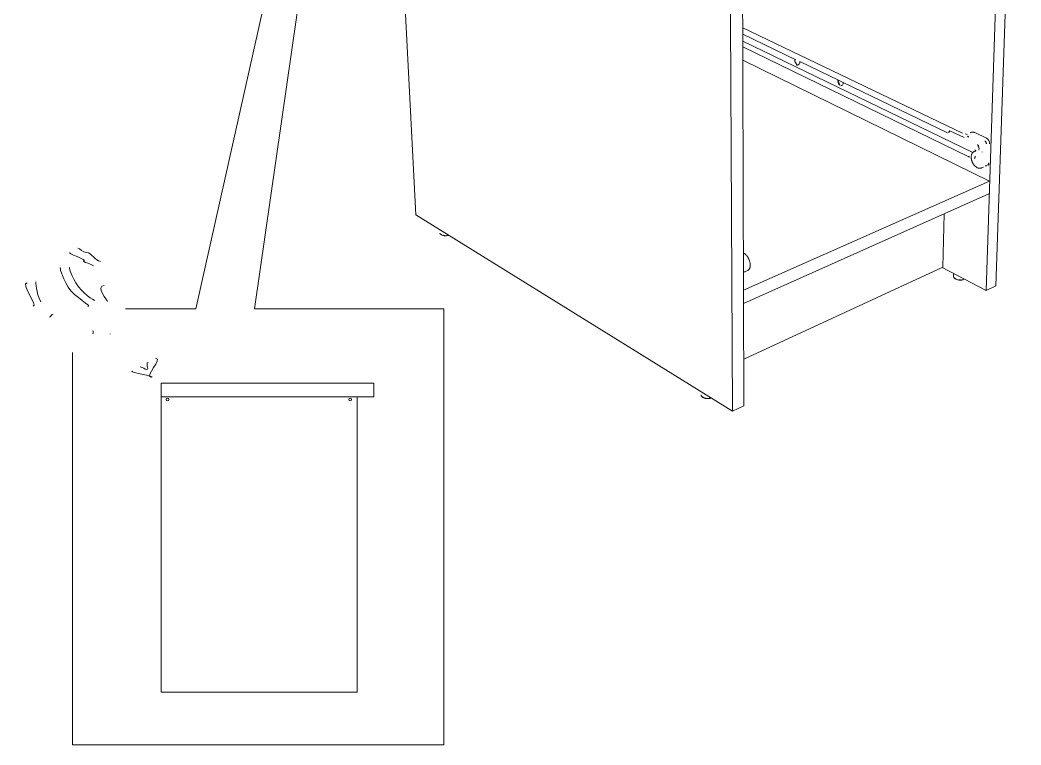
# Model space of a CAD drawing. Header units: metres. Extents: x -30.9 to 24.7, y -10.3 to 6.8.
# Drawn here: x -1.33 to 0.558, y -3.773 to -2.404 of the extents above; entities that cross this region are included whole.
import ezdxf

# ---------------------------------------------------------------- set-up
doc = ezdxf.new("R2010")
doc.units = ezdxf.units.M
doc.header["$MEASUREMENT"] = 0
doc.layers.add('PDF_Working_Num_Penna__7_Num_Penna__7', color=7, linetype='Continuous', lineweight=18)

msp = doc.modelspace()

# ---------------------------------------------------------------- linework, layer by layer
at = {"layer": 'PDF_Working_Num_Penna__7_Num_Penna__7', "color": 7, "linetype": 'Continuous', "lineweight": 18, "flags": 128}
for points in [[(-0.5833, -2.7717), (-0.6523, -1.4385)], [(0.5381, -1.5355), (0.4926, -2.9146)], [(0.5585, -1.5302), (0.5112, -2.9058)], [(-1.2317, -3.0313), (-1.2317, -3.7726), (-0.5304, -3.7726), (-0.5304, -2.9487), (-0.8881, -2.9487), (-0.688, -1.56), (-0.9989, -2.9487), (-1.1313, -2.9487)], [(0.0068, -1.6606), (0.0143, -3.1422)], [(0.0308, -1.6687), (0.0356, -3.132)], [(0.0333, -2.4184), (0.4483, -2.6175)], [(0.0333, -2.4302), (0.1339, -2.4786)], [(0.0334, -2.4434), (0.4676, -2.6538)], [(0.0334, -2.4543), (0.4586, -2.6612)], [(0.4989, -2.7078), (0.0335, -2.4791)], [(0.4511, -2.6257), (0.4244, -2.6129)], [(0.4878, -2.6812), (0.4839, -2.6829), (0.4832, -2.6832), (0.4825, -2.6834), (0.4819, -2.6835), (0.4811, -2.6836), (0.4804, -2.6836), (0.4797, -2.6836), (0.4789, -2.6835), (0.4782, -2.6833), (0.4774, -2.6831), (0.4767, -2.6828), (0.4759, -2.6825), (0.4752, -2.6821), (0.4744, -2.6816), (0.4736, -2.6811), (0.4729, -2.6805), (0.4721, -2.6799), (0.4714, -2.6792), (0.4707, -2.6784), (0.47, -2.6776), (0.4694, -2.6768), (0.4688, -2.676), (0.4682, -2.6751), (0.4676, -2.6741), (0.4671, -2.6732), (0.4667, -2.6722), (0.4662, -2.6712), (0.4659, -2.6702), (0.4655, -2.6691), (0.4652, -2.6681), (0.465, -2.6671), (0.4648, -2.666), (0.4647, -2.665), (0.4646, -2.664), (0.4645, -2.663), (0.4645, -2.662), (0.4646, -2.661), (0.4647, -2.6601), (0.4649, -2.6591), (0.4651, -2.6583), (0.4654, -2.6574), (0.4657, -2.6566), (0.4661, -2.6559), (0.4665, -2.6551), (0.467, -2.6545), (0.4676, -2.6539), (0.4681, -2.6533), (0.4688, -2.6528), (0.4695, -2.6523), (0.4702, -2.6519), (0.4742, -2.6503)], [(0.0349, -2.9138), (0.4989, -2.7078)], [(0.035, -2.9389), (0.4981, -2.7316)], [(0.0143, -3.1422), (-0.5833, -2.7717)], [(0.4112, -2.8701), (0.4138, -2.7693)], [(0.0347, -2.8438), (0.0349, -2.8439), (0.0357, -2.8443), (0.0365, -2.8447), (0.0372, -2.8452), (0.038, -2.8458), (0.0388, -2.8464), (0.0395, -2.8471), (0.0403, -2.8479), (0.041, -2.8487), (0.0417, -2.8496), (0.0424, -2.8505), (0.043, -2.8514), (0.0436, -2.8524), (0.0442, -2.8534), (0.0447, -2.8545), (0.0452, -2.8555), (0.0456, -2.8566), (0.0461, -2.8577), (0.0464, -2.8588), (0.0468, -2.8599), (0.047, -2.8609), (0.0472, -2.862), (0.0474, -2.8631), (0.0475, -2.8642), (0.0476, -2.8653), (0.0477, -2.8663), (0.0476, -2.8673), (0.0475, -2.8683), (0.0474, -2.8693), (0.0472, -2.8702), (0.047, -2.8711), (0.0467, -2.872), (0.0463, -2.8728), (0.0459, -2.8736), (0.0454, -2.8743), (0.0449, -2.875), (0.0443, -2.8755), (0.0437, -2.876), (0.0431, -2.8765), (0.0423, -2.8768), (0.0378, -2.8788)], [(0.0354, -3.0441), (0.4111, -2.8701)], [(0.4097, -2.8708), (0.4926, -2.9146), (0.5112, -2.9058)], [(-0.6628, -3.0895), (-1.0643, -3.0895), (-1.0643, -3.1151)], [(-0.6628, -3.0895), (-0.6628, -3.1151)], [(-1.0643, -3.1151), (-0.6945, -3.1151)], [(-1.0643, -3.1151), (-1.0643, -3.6729), (-0.6945, -3.6729), (-0.6945, -3.1151)], [(-0.6945, -3.1151), (-0.6628, -3.1151)], [(0.0356, -3.132), (0.0143, -3.1422)]]:
    msp.add_lwpolyline(points, dxfattribs=at)
for points in [[(0.2227, -2.5215), (0.2155, -2.5179), (0.1409, -2.482), (0.1409, -2.4828), (0.141, -2.4835, -0.341202), (0.1384, -2.4878), (0.1381, -2.4879), (0.1378, -2.4879), (0.1376, -2.488), (0.1373, -2.4881), (0.137, -2.4882), (0.1368, -2.4883), (0.1367, -2.4884), (0.1366, -2.4888), (0.1363, -2.4889), (0.136, -2.489), (0.1358, -2.489), (0.1355, -2.4889), (0.1353, -2.4888), (0.1351, -2.4887), (0.1349, -2.4885), (0.1347, -2.4883), (0.1346, -2.4881), (0.1346, -2.4879), (0.1346, -2.4878), (0.1347, -2.4876), (0.1348, -2.4875), (0.1349, -2.4873), (0.1349, -2.4871), (0.1348, -2.4868), (0.1346, -2.4866), (0.1344, -2.4863), (0.1342, -2.486), (0.134, -2.4857, -0.202967), (0.1315, -2.4775)], [(0.2184, -2.5279), (0.2185, -2.5278), (0.2187, -2.5277), (0.219, -2.5276), (0.2193, -2.5275), (0.2195, -2.5274), (0.2198, -2.5273), (0.2201, -2.5273, 0.350426), (0.2228, -2.5227), (0.2228, -2.5221), (0.2227, -2.5215), (0.4201, -2.6166)], [(0.4993, -2.6372, 0.275327), (0.4936, -2.6269), (0.4711, -2.6161), (0.4705, -2.6159), (0.4699, -2.6157), (0.4692, -2.6155), (0.4685, -2.6153), (0.4678, -2.6152), (0.4672, -2.6151), (0.4665, -2.6151), (0.4659, -2.6151), (0.4657, -2.6151), (0.4655, -2.6152), (0.4653, -2.6153), (0.4651, -2.6154), (0.4649, -2.6155), (0.4647, -2.6155)]]:
    msp.add_lwpolyline(points, format="xyb", dxfattribs=at)
for points in [[(0.2131, -2.5168, 0.19981), (0.2156, -2.5252), (0.2158, -2.5255), (0.216, -2.5257), (0.2162, -2.526), (0.2164, -2.5263), (0.2165, -2.5266), (0.2165, -2.5268)], [(-0.5213, -2.8102, -0.271899), (-0.5375, -2.8072), (-0.5378, -2.8071), (-0.5375, -2.8073, 0.300633)], [(0.4313, -2.8891), (0.4313, -2.8892), (0.4315, -2.8893), (0.4315, -2.8896), (0.4316, -2.8899, 0.318543), (0.4519, -2.8931, -0.301325), (0.4319, -2.89), (0.4317, -2.89), (0.4316, -2.8898), (0.4315, -2.8896), (0.4315, -2.8893), (0.4313, -2.8891), (0.4313, -2.8886)], [(-0.0445, -3.1137), (-0.0444, -3.114), (-0.044, -3.1145), (-0.0435, -3.115), (-0.043, -3.1154), (-0.0424, -3.1159), (-0.0418, -3.1163), (-0.041, -3.1167), (-0.0403, -3.117), (-0.0394, -3.1173), (-0.0386, -3.1176), (-0.0377, -3.1178), (-0.0367, -3.118), (-0.0357, -3.1182), (-0.0347, -3.1183), (-0.0337, -3.1184), (-0.0328, -3.1184), (-0.0317, -3.1184), (-0.0307, -3.1183), (-0.0297, -3.1182), (-0.0287, -3.1181), (-0.0278, -3.1179), (-0.0268, -3.1176), (-0.0259, -3.1174, -0.281209), (-0.0446, -3.1136), (-0.0448, -3.1133), (-0.0448, -3.1129), (-0.045, -3.1128)], [(-0.0376, -3.1175, -0.303778), (-0.0383, -3.1173), (-0.038, -3.1175), (-0.0378, -3.1175)], [(-0.0302, -3.1179), (-0.0299, -3.118), (-0.0296, -3.1179, -0.236068)]]:
    msp.add_lwpolyline(points, format="xyb", close=True, dxfattribs=at)
for points in [[(0.4244, -2.6129), (0.4241, -2.6131), (0.4238, -2.6133), (0.4236, -2.6136), (0.4235, -2.614), (0.4234, -2.6144), (0.4234, -2.6148), (0.4215, -2.6161)], [(0.4567, -2.62), (0.4546, -2.619), (0.4544, -2.6189), (0.4542, -2.6189), (0.4541, -2.6188), (0.4539, -2.6188), (0.4537, -2.6187)], [(0.4593, -2.6245), (0.4592, -2.624), (0.459, -2.6236), (0.4587, -2.6233), (0.4584, -2.6231), (0.458, -2.6229), (0.4577, -2.6229)], [(0.4647, -2.6155), (0.4638, -2.6159), (0.463, -2.6163)], [(0.4764, -2.6389), (0.477, -2.6396), (0.4775, -2.6404), (0.478, -2.6411), (0.4784, -2.642), (0.4787, -2.6429), (0.479, -2.6438), (0.4792, -2.6447)], [(0.4907, -2.6315), (0.4912, -2.6322), (0.4918, -2.633), (0.4922, -2.6338), (0.4926, -2.6346), (0.493, -2.6355), (0.4932, -2.6364), (0.4935, -2.6372)], [(0.4605, -2.662), (0.4599, -2.6617), (0.4592, -2.6615)], [(0.4606, -2.662), (0.461, -2.6624), (0.4616, -2.6628)], [(0.4702, -2.6519), (0.471, -2.6517), (0.4718, -2.6515), (0.4726, -2.6514), (0.4735, -2.6514)], [(0.471, -2.6651), (0.4711, -2.6642), (0.4712, -2.6634), (0.4715, -2.6627), (0.4719, -2.6621), (0.4723, -2.6615), (0.4728, -2.6611)], [(0.4714, -2.6489), (0.4716, -2.6491), (0.4717, -2.6492)], [(0.4718, -2.6494), (0.4721, -2.6497), (0.4724, -2.6499), (0.4726, -2.6501), (0.4729, -2.6502), (0.4732, -2.6504)], [(0.4793, -2.6455), (0.4793, -2.6463), (0.4793, -2.6471), (0.4792, -2.6478), (0.4789, -2.6485), (0.4787, -2.6491)], [(0.4854, -2.6529), (0.4853, -2.6527), (0.4851, -2.6526)], [(0.4916, -2.6789), (0.4914, -2.6788), (0.4912, -2.6788)], [(0.4942, -2.6787), (0.4936, -2.6789), (0.4929, -2.679), (0.4923, -2.679)], [(0.4981, -2.6733), (0.4981, -2.6742), (0.4979, -2.675), (0.4977, -2.6757), (0.4974, -2.6763), (0.4971, -2.6769), (0.4966, -2.6774), (0.4961, -2.6778)], [(-0.5379, -2.8004), (-0.5381, -2.8003), (-0.538, -2.8001), (-0.5381, -2.7999)], [(-0.5381, -2.8058), (-0.5381, -2.8064)], [(-0.5379, -2.8066), (-0.5378, -2.8068)], [(-0.5371, -2.8079), (-0.5372, -2.8079)], [(-0.5367, -2.8083), (-0.5365, -2.8084)], [(-0.5364, -2.8086), (-0.5366, -2.8085)], [(-0.5359, -2.8089), (-0.5357, -2.809)], [(-0.5356, -2.8091), (-0.5357, -2.8091)], [(-0.5345, -2.8096), (-0.5347, -2.8096)], [(-0.5338, -2.8098), (-0.5337, -2.8099), (-0.5335, -2.81)], [(-0.5334, -2.81), (-0.5336, -2.81), (-0.5337, -2.8099)], [(-0.5326, -2.8101), (-0.5324, -2.8103), (-0.5322, -2.8103)], [(-0.5321, -2.8104), (-0.5323, -2.8104), (-0.5325, -2.8103)], [(-0.5313, -2.8104), (-0.531, -2.8105), (-0.5308, -2.8105)], [(-0.5308, -2.8106), (-0.531, -2.8107)], [(-0.5299, -2.8106), (-0.5296, -2.8107)], [(-0.5293, -2.8108), (-0.5295, -2.8108)], [(-0.5284, -2.8107), (-0.5281, -2.8108)], [(-0.5278, -2.8109), (-0.5281, -2.8109)], [(-0.5269, -2.8107), (-0.5266, -2.8108)], [(-0.5263, -2.8108), (-0.5265, -2.8109)], [(-0.5254, -2.8106), (-0.5251, -2.8107), (-0.5249, -2.8107)], [(-0.5248, -2.8107), (-0.525, -2.8108)], [(-0.5239, -2.8105), (-0.5237, -2.8105), (-0.5235, -2.8105)], [(-0.5233, -2.8105), (-0.5235, -2.8105)], [(-0.5224, -2.8102), (-0.5221, -2.8102)], [(-0.5218, -2.8101), (-0.522, -2.8102)], [(0.0378, -2.8788), (0.0372, -2.879), (0.0365, -2.8793), (0.0359, -2.8794), (0.0352, -2.8794)], [(0.4313, -2.8822), (0.4311, -2.8883)], [(0.4321, -2.8906), (0.4323, -2.8907)], [(0.4324, -2.8908), (0.4323, -2.8907)], [(0.4328, -2.8912), (0.433, -2.8914)], [(0.4332, -2.8915), (0.433, -2.8915)], [(0.4337, -2.8919), (0.4339, -2.892)], [(0.4341, -2.8922), (0.4339, -2.8921)], [(0.4348, -2.8925), (0.4349, -2.8926), (0.4351, -2.8927)], [(0.4351, -2.8928), (0.435, -2.8927), (0.4348, -2.8926)], [(0.4359, -2.893), (0.4361, -2.8932)], [(0.4364, -2.8933), (0.4362, -2.8933), (0.436, -2.8932)], [(0.4372, -2.8935), (0.4374, -2.8936), (0.4376, -2.8937)], [(0.4377, -2.8938), (0.4375, -2.8937), (0.4373, -2.8936)], [(0.4386, -2.8939), (0.4389, -2.894), (0.439, -2.894)], [(0.4391, -2.8941), (0.4389, -2.8941), (0.4387, -2.894)], [(0.4401, -2.8941), (0.4404, -2.8943), (0.4405, -2.8943)], [(0.4406, -2.8943), (0.4404, -2.8944)], [(0.4416, -2.8943), (0.4419, -2.8944)], [(0.4422, -2.8945), (0.442, -2.8945)], [(0.4432, -2.8944), (0.4435, -2.8945)], [(0.4437, -2.8946), (0.4435, -2.8946)], [(0.4447, -2.8944), (0.4451, -2.8945)], [(0.4453, -2.8945), (0.4451, -2.8946)], [(0.4462, -2.8943), (0.4464, -2.8944), (0.4466, -2.8944)], [(0.4468, -2.8943), (0.4466, -2.8944)], [(0.4477, -2.8941), (0.4479, -2.8942), (0.4481, -2.8942)], [(0.4483, -2.8941), (0.4482, -2.8942), (0.448, -2.8942)], [(0.4491, -2.8939), (0.4493, -2.8939), (0.4495, -2.8938)], [(0.4496, -2.8937), (0.4496, -2.8939), (0.4494, -2.8939)], [(0.4504, -2.8934), (0.4506, -2.8934)], [(0.4509, -2.8933), (0.4508, -2.8935)], [(-0.0453, -3.1111), (-0.0453, -3.1119)], [(-0.0451, -3.1121), (-0.0451, -3.1124)], [(-0.0449, -3.113), (-0.0447, -3.1134)], [(-0.044, -3.1143), (-0.0438, -3.1145)], [(-0.0437, -3.1146), (-0.0438, -3.1146)], [(-0.0431, -3.1151), (-0.0429, -3.1153)], [(-0.0428, -3.1154), (-0.043, -3.1153)], [(-0.0421, -3.1158), (-0.042, -3.1159)], [(-0.0417, -3.1161), (-0.0419, -3.116)], [(-0.041, -3.1164), (-0.0408, -3.1165), (-0.0406, -3.1166)], [(-0.0405, -3.1167), (-0.0407, -3.1166), (-0.0409, -3.1165)], [(-0.0397, -3.1169), (-0.0395, -3.1171), (-0.0393, -3.1171)], [(-0.0392, -3.1172), (-0.0394, -3.1172), (-0.0395, -3.1171)], [(-0.0367, -3.1177), (-0.0364, -3.1178), (-0.0362, -3.1178)], [(-0.0361, -3.1179), (-0.0364, -3.1179), (-0.0365, -3.1179)], [(-0.0351, -3.1179), (-0.0348, -3.118), (-0.0346, -3.118)], [(-0.0345, -3.1181), (-0.0347, -3.1181)], [(-0.0335, -3.118), (-0.0331, -3.1181), (-0.0329, -3.1181)], [(-0.0328, -3.1182), (-0.0331, -3.1182)], [(-0.0318, -3.118), (-0.0316, -3.1181), (-0.0314, -3.1181)], [(-0.0312, -3.1181), (-0.0314, -3.1182)], [(-0.0285, -3.1177), (-0.0283, -3.1177), (-0.0281, -3.1177)], [(-0.0279, -3.1176), (-0.0281, -3.1177), (-0.0283, -3.1178)], [(-0.027, -3.1173), (-0.0268, -3.1173), (-0.0266, -3.1173)], [(-0.0264, -3.1172), (-0.0265, -3.1173), (-0.0267, -3.1174)]]:
    msp.add_lwpolyline(points, close=True, dxfattribs=at)
at = {"layer": 'PDF_Working_Num_Penna__7_Num_Penna__7', "color": 7, "linetype": 'Continuous', "lineweight": 18}
for centre in [(-1.0522, -3.1202), (-0.7076, -3.1202)]:
    msp.add_circle(centre, 0.00255, dxfattribs=at)
for points in [[(-1.2101, -2.8584), (-1.1995, -2.8584), (-1.246, -2.8424), (-1.2357, -2.8424)], [(-1.2215, -2.8342), (-1.2174, -2.8342), (-1.2121, -2.8428), (-1.2048, -2.8428)], [(-1.2048, -2.8428), (-1.1944, -2.8428), (-1.1892, -2.8593), (-1.1786, -2.8593)], [(-1.2374, -2.871), (-1.2374, -2.871), (-1.2367, -2.8798), (-1.2252, -2.9)], [(-1.1929, -2.8675), (-1.1884, -2.8675), (-1.2176, -2.8584), (-1.2101, -2.8584)], [(-1.2395, -2.9081), (-1.253, -2.8844), (-1.2558, -2.8715), (-1.2539, -2.8715)], [(-1.3054, -2.9437), (-1.2963, -2.9437), (-1.3304, -2.8997), (-1.3171, -2.8997)], [(-1.3005, -2.898), (-1.3003, -2.898), (-1.301, -2.9182), (-1.2911, -2.9356)], [(-1.2023, -2.9446), (-1.1919, -2.9446), (-1.2289, -2.9268), (-1.2395, -2.9081)], [(-1.2252, -2.9), (-1.2135, -2.9206), (-1.1898, -2.933), (-1.1895, -2.933)], [(-1.1653, -2.9349), (-1.1653, -2.9349), (-1.1887, -2.9051), (-1.1714, -2.9051)], [(-1.2747, -2.9645), (-1.2719, -2.9645), (-1.2711, -2.959), (-1.2681, -2.959)], [(-1.1933, -2.9899), (-1.1908, -2.9899), (-1.1943, -2.9964), (-1.192, -2.9964)], [(-1.1606, -2.9963), (-1.1606, -2.9963), (-1.1606, -2.9965), (-1.1606, -2.9965)], [(-1.1034, -3.0588), (-1.0978, -3.0588), (-1.0957, -3.0635), (-1.0911, -3.0635)], [(-1.0745, -3.0424), (-1.0598, -3.0424), (-1.0967, -3.0777), (-1.0829, -3.0777)], [(-1.0911, -3.0635), (-1.0864, -3.0635), (-1.0943, -3.0505), (-1.0887, -3.0505)], [(-1.0829, -3.0777), (-1.0692, -3.0777), (-1.1324, -3.0669), (-1.1177, -3.0669)]]:
    msp.add_open_spline(points, degree=3, dxfattribs=at)

doc.saveas('drawing.dxf')
